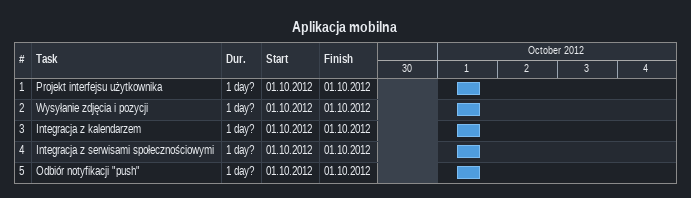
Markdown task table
Aplikacja mobilna

| ID | Task | Duration | Start | Finish |
|---|---|---|---|---|
| 1 | Projekt interfejsu użytkownika | 1d? | 2012-10-01 | 2012-10-01 |
| 2 | Wysyłanie zdjęcia i pozycji | 1d? | 2012-10-01 | 2012-10-01 |
| 3 | Integracja z kalendarzem | 1d? | 2012-10-01 | 2012-10-01 |
| 4 | Integracja z serwisami społecznościowymi | 1d? | 2012-10-01 | 2012-10-01 |
| 5 | Odbiór notyfikacji "push" | 1d? | 2012-10-01 | 2012-10-01 |
